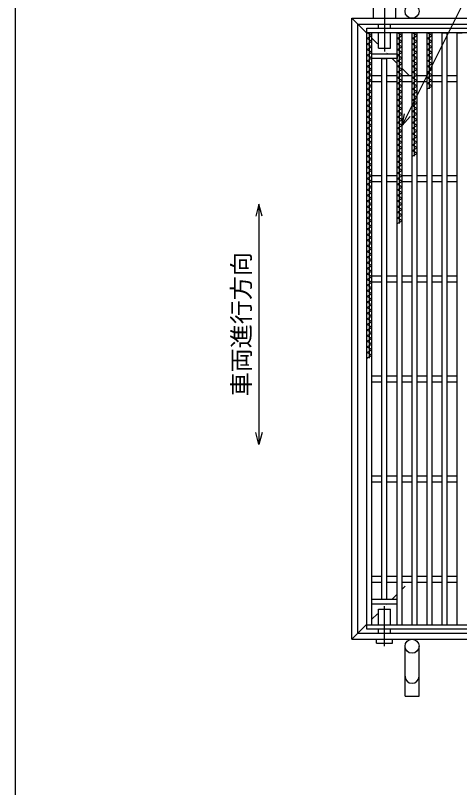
# Model space of a CAD drawing. Units: millimetres, scale not verified. Extents: x -1456 to 1389, y -1026 to 839.
# Drawn here: x -1379 to -936, y -340 to 431 of the extents above; entities that cross this region are included whole.
import ezdxf
from ezdxf.enums import TextEntityAlignment as Align

# ---------------------------------------------------------------- set-up
doc = ezdxf.new("R2010")
doc.units = ezdxf.units.MM
doc.header["$LTSCALE"] = 8
doc.linetypes.add('LONG_DASHED_DOTTED', pattern=[15.25, 12, -1.5, 0.25, -1.5])
for name, color, linetype, lineweight in [('0_2', 150, 'Continuous', 25), ('16', 3, 'Continuous', 25), ('19', 6, 'Continuous', 25), ('22', 4, 'Continuous', 25)]:
    doc.layers.add(name, color=color, linetype=linetype, lineweight=lineweight)
doc.styles.add('ベクトル', font='')
doc.styles.get('ベクトル').set_extended_font_data('ベクトル')

msp = doc.modelspace()

# ---------------------------------------------------------------- linework, layer by layer
at = {"layer": '0_2'}
msp.add_line((-1379.2, -921.2), (-1379.2, 838.8), dxfattribs=at)
at = {"layer": '16'}
for p, q in [((-1028, 418.5), (-438, 418.5)), ((-1028, 414), (-1028, 418.5)), ((-438, 414), (-1028, 414)), ((-1028, -177), (-1028, 414)), ((-1028, 414), (-1023, 414)), ((-1023, 411.2), (-1028, 414)), ((-1028, 408.4), (-1023, 411.2)), ((-1025.5, 89.2), (-1025.5, 414)), ((-1023, -177), (-1023, 414)), ((-998, -177), (-998, 414)), ((-998, 414), (-993, 414)), ((-993, 411.2), (-998, 414)), ((-998, 408.4), (-993, 411.2)), ((-995.5, 223.6), (-995.5, 414)), ((-993, -177), (-993, 414)), ((-983, -177), (-983, 414)), ((-983, 414), (-978, 414)), ((-978, 411.2), (-983, 414)), ((-983, 408.4), (-978, 411.2)), ((-980.5, 290.8), (-980.5, 414)), ((-978, -177), (-978, 414)), ((-968, -177), (-968, 414)), ((-968, 414), (-963, 414)), ((-963, 411.2), (-968, 414)), ((-968, 408.4), (-963, 411.2)), ((-965.5, 358), (-965.5, 414)), ((-963, -177), (-963, 414)), ((-953, -177), (-953, 414)), ((-953, 414), (-948, 414)), ((-948, -177), (-948, 414)), ((-938, -177), (-938, 414)), ((-938, 414), (-933, 414)), ((-1023, 405.6), (-1028, 408.4)), ((-1028, 402.8), (-1023, 405.6)), ((-1023, 400), (-1028, 402.8)), ((-993, 405.6), (-998, 408.4)), ((-998, 402.8), (-993, 405.6)), ((-993, 400), (-998, 402.8)), ((-978, 405.6), (-983, 408.4)), ((-983, 402.8), (-978, 405.6)), ((-978, 400), (-983, 402.8)), ((-963, 405.6), (-968, 408.4)), ((-968, 402.8), (-963, 405.6)), ((-963, 400), (-968, 402.8)), ((-1028, 397.2), (-1023, 400)), ((-1023, 394.4), (-1028, 397.2)), ((-1028, 391.6), (-1023, 394.4)), ((-998, 397.2), (-993, 400)), ((-993, 394.4), (-998, 397.2)), ((-998, 391.6), (-993, 394.4)), ((-983, 397.2), (-978, 400)), ((-978, 394.4), (-983, 397.2)), ((-983, 391.6), (-978, 394.4)), ((-968, 397.2), (-963, 400)), ((-963, 394.4), (-968, 397.2)), ((-968, 391.6), (-963, 394.4)), ((-1023, 388.8), (-1028, 391.6)), ((-1028, 386), (-1023, 388.8)), ((-1023, 383.2), (-1028, 386)), ((-1023, 393), (-998, 393)), ((-1023, 388.5), (-1023, 393)), ((-998, 388.5), (-1023, 388.5)), ((-1013, -151.5), (-1013, 388.5)), ((-1013, 388.5), (-1008, 388.5)), ((-1008, -151.5), (-1008, 388.5)), ((-998, 393), (-998, 388.5)), ((-993, 388.8), (-998, 391.6)), ((-998, 386), (-993, 388.8)), ((-993, 383.2), (-998, 386)), ((-978, 388.8), (-983, 391.6)), ((-983, 386), (-978, 388.8)), ((-978, 383.2), (-983, 386)), ((-963, 388.8), (-968, 391.6)), ((-968, 386), (-963, 388.8)), ((-963, 383.2), (-968, 386)), ((-1028, 380.4), (-1023, 383.2)), ((-1023, 377.6), (-1028, 380.4)), ((-998, 380.4), (-993, 383.2)), ((-993, 377.6), (-998, 380.4)), ((-983, 380.4), (-978, 383.2)), ((-978, 377.6), (-983, 380.4)), ((-968, 380.4), (-963, 383.2)), ((-963, 377.6), (-968, 380.4)), ((-1028, 374.8), (-1023, 377.6)), ((-1023, 372), (-1028, 374.8)), ((-1028, 369.2), (-1023, 372)), ((-1023, 371.5), (-1013, 371.5)), ((-1008, 371.5), (-998, 371.5)), ((-998, 374.8), (-993, 377.6)), ((-993, 372), (-998, 374.8)), ((-998, 369.2), (-993, 372)), ((-993, 371.5), (-983, 371.5)), ((-983, 374.8), (-978, 377.6)), ((-978, 372), (-983, 374.8)), ((-983, 369.2), (-978, 372)), ((-978, 371.5), (-968, 371.5)), ((-968, 374.8), (-963, 377.6)), ((-963, 372), (-968, 374.8)), ((-968, 369.2), (-963, 372)), ((-963, 371.5), (-953, 371.5)), ((-948, 371.5), (-938, 371.5)), ((-1023, 366.4), (-1028, 369.2)), ((-1028, 363.6), (-1023, 366.4)), ((-1023, 360.8), (-1028, 363.6)), ((-1023, 365.5), (-1013, 365.5)), ((-1008, 365.5), (-998, 365.5)), ((-993, 366.4), (-998, 369.2)), ((-998, 363.6), (-993, 366.4)), ((-993, 360.8), (-998, 363.6)), ((-993, 365.5), (-983, 365.5)), ((-978, 366.4), (-983, 369.2)), ((-983, 363.6), (-978, 366.4)), ((-978, 360.8), (-983, 363.6)), ((-978, 365.5), (-968, 365.5)), ((-963, 366.4), (-968, 369.2)), ((-968, 363.6), (-963, 366.4)), ((-963, 360.8), (-968, 363.6)), ((-963, 365.5), (-953, 365.5)), ((-948, 365.5), (-938, 365.5)), ((-1028, 358), (-1023, 360.8)), ((-1023, 355.2), (-1028, 358)), ((-1028, 352.4), (-1023, 355.2)), ((-998, 358), (-993, 360.8)), ((-993, 355.2), (-998, 358)), ((-998, 352.4), (-993, 355.2)), ((-983, 358), (-978, 360.8)), ((-978, 355.2), (-983, 358)), ((-983, 352.4), (-978, 355.2)), ((-968, 358), (-963, 360.8)), ((-1023, 349.6), (-1028, 352.4)), ((-1028, 346.8), (-1023, 349.6)), ((-993, 349.6), (-998, 352.4)), ((-998, 346.8), (-993, 349.6)), ((-978, 349.6), (-983, 352.4)), ((-983, 346.8), (-978, 349.6)), ((-1023, 344), (-1028, 346.8)), ((-1028, 341.2), (-1023, 344)), ((-1023, 338.4), (-1028, 341.2)), ((-993, 344), (-998, 346.8)), ((-998, 341.2), (-993, 344)), ((-993, 338.4), (-998, 341.2)), ((-978, 344), (-983, 346.8)), ((-983, 341.2), (-978, 344)), ((-978, 338.4), (-983, 341.2)), ((-1028, 335.6), (-1023, 338.4)), ((-1023, 332.8), (-1028, 335.6)), ((-1028, 330), (-1023, 332.8)), ((-998, 335.6), (-993, 338.4)), ((-993, 332.8), (-998, 335.6)), ((-998, 330), (-993, 332.8)), ((-983, 335.6), (-978, 338.4)), ((-978, 332.8), (-983, 335.6)), ((-983, 330), (-978, 332.8)), ((-1023, 327.2), (-1028, 330)), ((-1028, 324.4), (-1023, 327.2)), ((-1023, 321.6), (-1028, 324.4)), ((-993, 327.2), (-998, 330)), ((-998, 324.4), (-993, 327.2)), ((-993, 321.6), (-998, 324.4)), ((-978, 327.2), (-983, 330)), ((-983, 324.4), (-978, 327.2)), ((-978, 321.6), (-983, 324.4)), ((-1028, 318.8), (-1023, 321.6)), ((-1023, 316), (-1028, 318.8)), ((-998, 318.8), (-993, 321.6)), ((-993, 316), (-998, 318.8)), ((-983, 318.8), (-978, 321.6)), ((-978, 316), (-983, 318.8)), ((-1028, 313.2), (-1023, 316)), ((-1023, 310.4), (-1028, 313.2)), ((-1028, 307.6), (-1023, 310.4)), ((-998, 313.2), (-993, 316)), ((-993, 310.4), (-998, 313.2)), ((-998, 307.6), (-993, 310.4)), ((-983, 313.2), (-978, 316)), ((-978, 310.4), (-983, 313.2)), ((-983, 307.6), (-978, 310.4)), ((-1023, 304.8), (-1028, 307.6)), ((-1028, 302), (-1023, 304.8)), ((-1023, 299.2), (-1028, 302)), ((-993, 304.8), (-998, 307.6)), ((-998, 302), (-993, 304.8)), ((-993, 299.2), (-998, 302)), ((-978, 304.8), (-983, 307.6)), ((-983, 302), (-978, 304.8)), ((-978, 299.2), (-983, 302)), ((-1028, 296.4), (-1023, 299.2)), ((-1023, 293.6), (-1028, 296.4)), ((-1028, 290.8), (-1023, 293.6)), ((-998, 296.4), (-993, 299.2)), ((-993, 293.6), (-998, 296.4)), ((-998, 290.8), (-993, 293.6)), ((-983, 296.4), (-978, 299.2)), ((-978, 293.6), (-983, 296.4)), ((-983, 290.8), (-978, 293.6)), ((-1023, 288), (-1028, 290.8)), ((-1028, 285.2), (-1023, 288)), ((-993, 288), (-998, 290.8)), ((-998, 285.2), (-993, 288)), ((-1023, 282.4), (-1028, 285.2)), ((-1028, 279.6), (-1023, 282.4)), ((-1023, 276.8), (-1028, 279.6)), ((-993, 282.4), (-998, 285.2)), ((-998, 279.6), (-993, 282.4)), ((-993, 276.8), (-998, 279.6)), ((-1028, 274), (-1023, 276.8)), ((-1023, 271.2), (-1028, 274)), ((-1028, 268.4), (-1023, 271.2)), ((-1023, 271.5), (-1013, 271.5)), ((-1008, 271.5), (-998, 271.5)), ((-998, 274), (-993, 276.8)), ((-993, 271.2), (-998, 274)), ((-998, 268.4), (-993, 271.2)), ((-993, 271.5), (-983, 271.5)), ((-978, 271.5), (-968, 271.5)), ((-963, 271.5), (-953, 271.5)), ((-948, 271.5), (-938, 271.5)), ((-1023, 265.6), (-1028, 268.4)), ((-1028, 262.8), (-1023, 265.6)), ((-1023, 260), (-1028, 262.8)), ((-1023, 265.5), (-1013, 265.5)), ((-1008, 265.5), (-998, 265.5)), ((-993, 265.6), (-998, 268.4)), ((-998, 262.8), (-993, 265.6)), ((-993, 260), (-998, 262.8)), ((-993, 265.5), (-983, 265.5)), ((-978, 265.5), (-968, 265.5)), ((-963, 265.5), (-953, 265.5)), ((-948, 265.5), (-938, 265.5)), ((-1028, 257.2), (-1023, 260)), ((-1023, 254.4), (-1028, 257.2)), ((-998, 257.2), (-993, 260)), ((-993, 254.4), (-998, 257.2)), ((-1028, 251.6), (-1023, 254.4)), ((-1023, 248.8), (-1028, 251.6)), ((-1028, 246), (-1023, 248.8)), ((-998, 251.6), (-993, 254.4)), ((-993, 248.8), (-998, 251.6)), ((-998, 246), (-993, 248.8)), ((-1023, 243.2), (-1028, 246)), ((-1028, 240.4), (-1023, 243.2)), ((-1023, 237.6), (-1028, 240.4)), ((-993, 243.2), (-998, 246)), ((-998, 240.4), (-993, 243.2)), ((-993, 237.6), (-998, 240.4)), ((-1028, 234.8), (-1023, 237.6)), ((-1023, 232), (-1028, 234.8)), ((-1028, 229.2), (-1023, 232)), ((-998, 234.8), (-993, 237.6)), ((-993, 232), (-998, 234.8)), ((-998, 229.2), (-993, 232)), ((-1023, 226.4), (-1028, 229.2)), ((-1028, 223.6), (-1023, 226.4)), ((-1023, 220.8), (-1028, 223.6)), ((-993, 226.4), (-998, 229.2)), ((-998, 223.6), (-993, 226.4)), ((-1028, 218), (-1023, 220.8)), ((-1023, 215.2), (-1028, 218)), ((-1028, 212.4), (-1023, 215.2)), ((-1023, 209.6), (-1028, 212.4)), ((-1028, 206.8), (-1023, 209.6)), ((-1023, 204), (-1028, 206.8)), ((-1028, 201.2), (-1023, 204)), ((-1023, 198.4), (-1028, 201.2)), ((-1028, 195.6), (-1023, 198.4)), ((-1023, 192.8), (-1028, 195.6)), ((-1028, 190), (-1023, 192.8)), ((-1023, 187.2), (-1028, 190)), ((-1028, 184.4), (-1023, 187.2)), ((-1023, 181.6), (-1028, 184.4)), ((-1028, 178.8), (-1023, 181.6)), ((-1023, 176), (-1028, 178.8)), ((-1028, 173.2), (-1023, 176)), ((-1023, 170.4), (-1028, 173.2)), ((-1028, 167.6), (-1023, 170.4)), ((-1023, 171.5), (-1013, 171.5)), ((-1008, 171.5), (-998, 171.5)), ((-993, 171.5), (-983, 171.5)), ((-978, 171.5), (-968, 171.5)), ((-963, 171.5), (-953, 171.5)), ((-948, 171.5), (-938, 171.5)), ((-1023, 164.8), (-1028, 167.6)), ((-1028, 162), (-1023, 164.8)), ((-1023, 159.2), (-1028, 162)), ((-1023, 165.5), (-1013, 165.5)), ((-1008, 165.5), (-998, 165.5)), ((-993, 165.5), (-983, 165.5)), ((-978, 165.5), (-968, 165.5)), ((-963, 165.5), (-953, 165.5)), ((-948, 165.5), (-938, 165.5)), ((-1028, 156.4), (-1023, 159.2)), ((-1023, 153.6), (-1028, 156.4)), ((-1028, 150.8), (-1023, 153.6)), ((-1023, 148), (-1028, 150.8)), ((-1028, 145.2), (-1023, 148)), ((-1023, 142.4), (-1028, 145.2)), ((-1028, 139.6), (-1023, 142.4)), ((-1023, 136.8), (-1028, 139.6)), ((-1028, 134), (-1023, 136.8)), ((-1023, 131.2), (-1028, 134)), ((-1028, 128.4), (-1023, 131.2)), ((-1023, 125.6), (-1028, 128.4)), ((-1028, 122.8), (-1023, 125.6)), ((-1023, 120), (-1028, 122.8)), ((-1028, 117.2), (-1023, 120)), ((-1023, 114.4), (-1028, 117.2)), ((-1028, 111.6), (-1023, 114.4)), ((-1023, 108.8), (-1028, 111.6)), ((-1028, 106), (-1023, 108.8)), ((-1023, 103.2), (-1028, 106)), ((-1028, 100.4), (-1023, 103.2)), ((-1023, 97.6), (-1028, 100.4)), ((-1028, 94.8), (-1023, 97.6)), ((-1023, 92), (-1028, 94.8)), ((-1028, 89.2), (-1023, 92)), ((-1023, 71.5), (-1013, 71.5)), ((-1008, 71.5), (-998, 71.5)), ((-993, 71.5), (-983, 71.5)), ((-978, 71.5), (-968, 71.5)), ((-963, 71.5), (-953, 71.5)), ((-948, 71.5), (-938, 71.5)), ((-1023, 65.5), (-1013, 65.5)), ((-1008, 65.5), (-998, 65.5)), ((-993, 65.5), (-983, 65.5)), ((-978, 65.5), (-968, 65.5)), ((-963, 65.5), (-953, 65.5)), ((-948, 65.5), (-938, 65.5)), ((-1023, -28.5), (-1013, -28.5)), ((-1008, -28.5), (-998, -28.5)), ((-993, -28.5), (-983, -28.5)), ((-978, -28.5), (-968, -28.5)), ((-963, -28.5), (-953, -28.5)), ((-948, -28.5), (-938, -28.5)), ((-1023, -34.5), (-1013, -34.5)), ((-1008, -34.5), (-998, -34.5)), ((-993, -34.5), (-983, -34.5)), ((-978, -34.5), (-968, -34.5)), ((-963, -34.5), (-953, -34.5)), ((-948, -34.5), (-938, -34.5)), ((-1023, -128.5), (-1013, -128.5)), ((-1008, -128.5), (-998, -128.5)), ((-993, -128.5), (-983, -128.5)), ((-978, -128.5), (-968, -128.5)), ((-963, -128.5), (-953, -128.5)), ((-948, -128.5), (-938, -128.5)), ((-1023, -134.5), (-1013, -134.5)), ((-1008, -134.5), (-998, -134.5)), ((-993, -134.5), (-983, -134.5)), ((-978, -134.5), (-968, -134.5)), ((-963, -134.5), (-953, -134.5)), ((-948, -134.5), (-938, -134.5)), ((-1023, -151.5), (-998, -151.5)), ((-1023, -156), (-1023, -151.5)), ((-1013, -151.5), (-1008, -151.5)), ((-998, -156), (-998, -151.5)), ((-1023, -156), (-998, -156)), ((-1028, -177), (-438, -177)), ((-1028, -181.5), (-1028, -177)), ((-1028, -177), (-1023, -177)), ((-998, -177), (-993, -177)), ((-983, -177), (-978, -177)), ((-968, -177), (-963, -177)), ((-953, -177), (-948, -177)), ((-938, -177), (-933, -177)), ((-438, -181.5), (-1028, -181.5))]:
    msp.add_line(p, q, dxfattribs=at)
at = {"layer": '19', "linetype": 'LONG_DASHED_DOTTED'}
for p, q in [((-1010.5, 463.5), (-1010.5, 395.5)), ((-1010.5, -198.5), (-1010.5, -158.5))]:
    msp.add_line(p, q, dxfattribs=at)
at = {"layer": '19'}
for p, q in [((-1021.5, 428.5), (-1021.5, 460.5)), ((-999.5, 460.5), (-999.5, 428.5)), ((-1043, 428.5), (-423, 428.5)), ((-1043, -191.5), (-1043, 428.5)), ((-1028, 413.5), (-1043, 428.5)), ((-1037, 422.5), (-429, 422.5)), ((-1037, -185.5), (-1037, 422.5)), ((-1016.5, 418.5), (-1016.5, 422.5)), ((-1004.5, 418.5), (-1004.5, 422.5)), ((-1016.5, 398.5), (-1016.5, 414)), ((-1004.5, 398.5), (-1004.5, 414)), ((-1017.5, 403), (-1023, 408.5)), ((-1016.5, 398.5), (-1004.5, 398.5)), ((-1007.5, 393), (-1008, 393.5)), ((-998, 383.5), (-1003, 388.5)), ((-986, 371.5), (-993, 378.5)), ((-993, -141.5), (-990, -138.5)), ((-1003, -151.5), (-998, -146.5)), ((-1016.5, -177), (-1016.5, -161.5)), ((-1016.5, -161.5), (-1004.5, -161.5)), ((-1008, -156.5), (-1007.5, -156)), ((-1004.5, -177), (-1004.5, -161.5)), ((-1023, -171.5), (-1017.5, -166)), ((-1043, -191.5), (-1028, -176.5)), ((-1016.5, -185.5), (-1016.5, -181.5)), ((-1004.5, -185.5), (-1004.5, -181.5)), ((-1043, -191.5), (-423, -191.5)), ((-1037, -185.5), (-429, -185.5)), ((-1018.5, -195.5), (-1018.5, -191.5)), ((-1002.5, -195.5), (-1002.5, -191.5)), ((-1018.5, -195.5), (-1002.5, -195.5)), ((-990, -248.5), (-990, -198.5)), ((-976, -248.5), (-976, -198.5)), ((-990, -248.5), (-976, -248.5))]:
    msp.add_line(p, q, dxfattribs=at)
for centre in [(-983, 435.5), (-983, -198.5)]:
    msp.add_circle(centre, 7, dxfattribs=at)
msp.add_arc((-983, -228.5), 7, 180, 0, dxfattribs=at)
at = {"layer": '22'}
for p, q in [((-993, 321.5), (-830.25, 647)), ((-993, 321.5), (-990.6, 333.18)), ((-993, 321.5), (-985, 330.3)), ((-1136, 243), (-1139.2, 231)), ((-1132.8, 231), (-1136, 243)), ((-1136, 243), (-1136, 3)), ((-1136, 3), (-1139.2, 15)), ((-1132.8, 15), (-1136, 3))]:
    msp.add_line(p, q, dxfattribs=at)

# ---------------------------------------------------------------- texts
at = {"layer": '22', "color": 2, "style": 'ベクトル'}
msp.add_text('車両進行方向', height=17.6, rotation=90, dxfattribs=at).set_placement((-1153.6, 51), align=Align.MIDDLE_LEFT)

doc.saveas('drawing.dxf')
